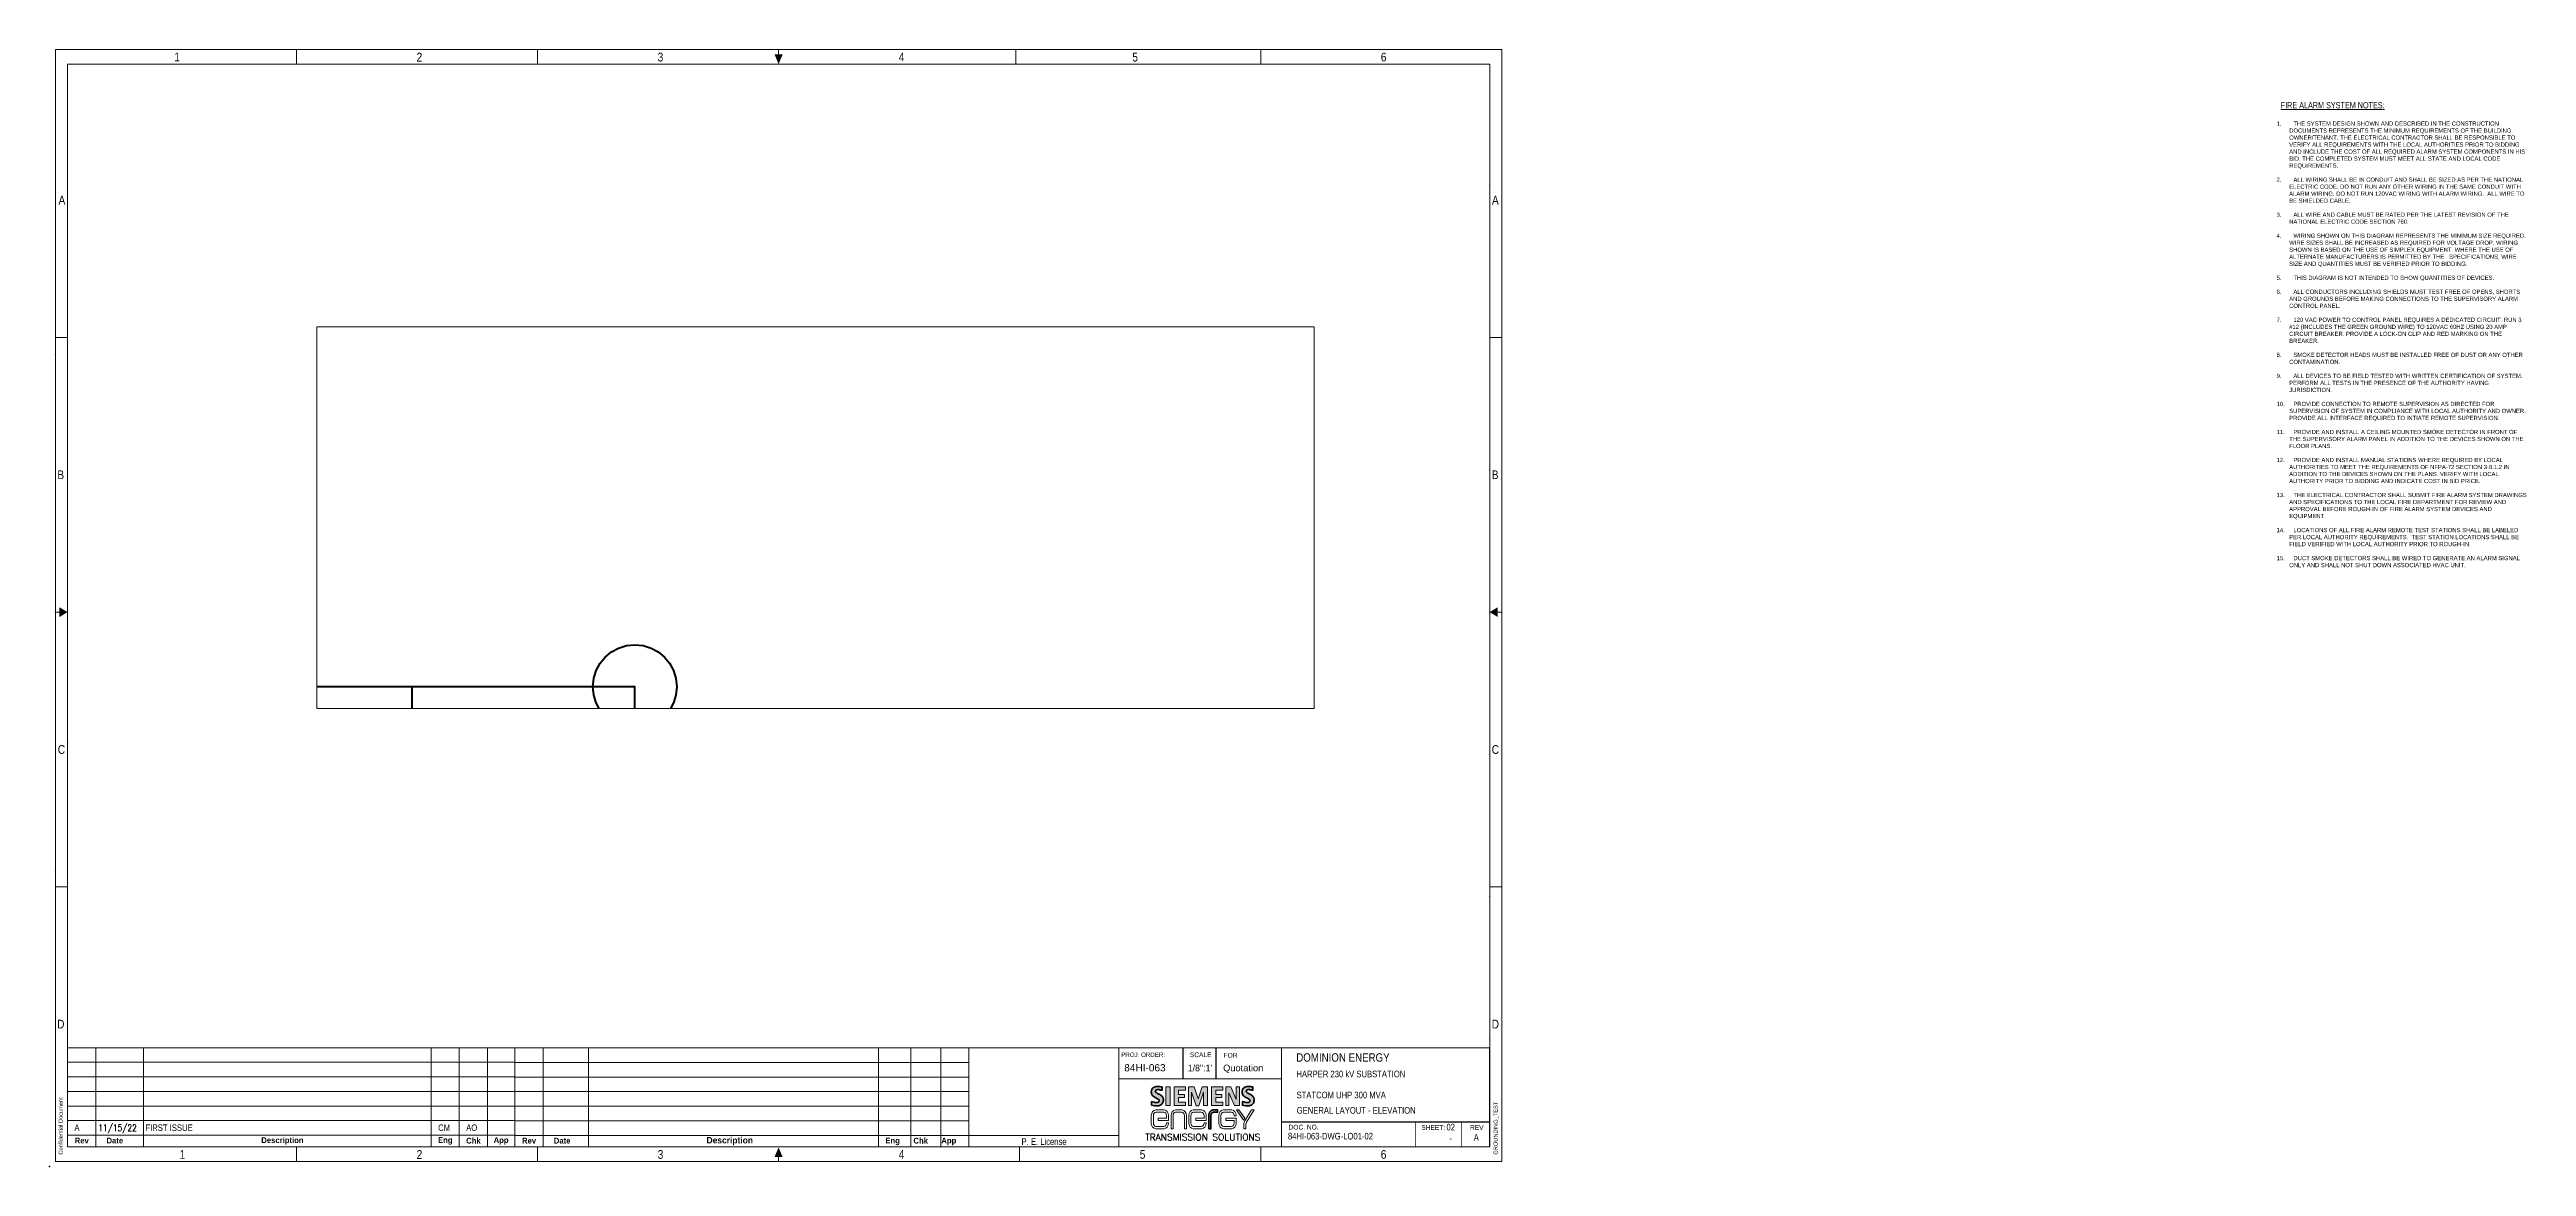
# Paper-space layout 'Layout2' of a CAD drawing. Header units: inches. Extents: x -0.1 to 73.6, y 0.1 to 33.3.
# The model-space entities are those that its viewports show. They can reach past a viewport. Long polylines and large blocks are cut down to what shows.
import ezdxf
from ezdxf.enums import TextEntityAlignment as Align

# ---------------------------------------------------------------- set-up
doc = ezdxf.new("R2010")
doc.units = ezdxf.units.IN
doc.header["$MEASUREMENT"] = 0
doc.linetypes.add('CONTINOUS', pattern=[0])
doc.layers.get('Defpoints').update_dxf_attribs({"color": 6})
doc.layers.add('BORD_TEXT', color=7, linetype='CONTINOUS')
for name, color, linetype, lineweight in [('BORDER', 7, 'Continuous', 20), ('Grounding', 30, 'CONTINOUS', 50), ('TEXT', 7, 'CONTINOUS', 20)]:
    doc.layers.add(name, color=color, linetype=linetype, lineweight=lineweight)
doc.styles.add('Roman S', font='romans.shx')
doc.styles.get("Standard").update_dxf_attribs({"font": 'arial.ttf'})

# ---------------------------------------------------------------- blocks, each defined once
blk = doc.blocks.new('SIEMENS_ENERGY_LOGO')
at = {"true_color": 0x00aaad}
h = blk.add_hatch(color=134, dxfattribs=at)
h.dxf.hatch_style = 1
edge = h.paths.add_edge_path()
edge.add_spline(control_points=[(-84.8, 14.7), (-82.6, 13.8), (-81.2, 13.1), (-80.7, 12.6)], knot_values=[0, 0, 0, 0, 1, 1, 1, 1], degree=3, periodic=0)
edge.add_spline(control_points=[(-80.7, 12.6), (-80.2, 12.1), (-79.9, 11.5), (-79.9, 10.8)], knot_values=[0, 0, 0, 0, 1, 1, 1, 1], degree=3, periodic=0)
edge.add_spline(control_points=[(-79.9, 10.8), (-79.9, 9), (-81.7, 8), (-85.3, 8)], knot_values=[0, 0, 0, 0, 1, 1, 1, 1], degree=3, periodic=0)
edge.add_spline(control_points=[(-85.3, 8), (-87.8, 8), (-90.8, 8.6), (-94.2, 9.6)], knot_values=[0, 0, 0, 0, 1, 1, 1, 1], degree=3, periodic=0)
edge.add_line((-94.2, 9.6), (-94.2, 3.7))
edge.add_spline(control_points=[(-94.2, 3.7), (-90.3, 2.8), (-81.9, 2.5), (-81.1, 3), (-77.7, 3.7), (-75.4, 5), (-73.1, 7.2), (-72, 9.7), (-71.8, 12.8), (-72.1, 14.6), (-73, 16.4), (-74.2, 17.8), (-75.9, 19), (-78.3, 20.4), (-81.9, 22.1), (-83.8, 22.9), (-85.3, 23.7), (-86, 24), (-86.6, 24.5), (-86.8, 25.1), (-87, 25.6), (-86.5, 27.5), (-84.8, 28.3), (-81.6, 28.5), (-79.5, 28.3), (-76.9, 27.8), (-75.1, 27.1), (-74.2, 26.8)], knot_values=[0, 0, 0, 0, 0.329198, 0.658396, 0.987594, 1.316791, 1.645989, 1.975187, 2.304385, 2.633583, 2.962781, 3.291978, 3.621176, 3.950374, 4.279572, 4.60877, 4.937968, 5.267166, 5.596363, 5.925561, 6.254759, 6.583957, 6.913155, 7.242353, 7.57155, 7.900748, 8.229946, 8.229946, 8.229946, 8.229946], degree=3, periodic=0)
edge.add_line((-74.2, 26.8), (-74.2, 32.5))
edge.add_spline(control_points=[(-74.2, 32.5), (-77.9, 33.2), (-80.8, 33.5), (-82.7, 33.5)], knot_values=[0, 0, 0, 0, 1, 1, 1, 1], degree=3, periodic=0)
edge.add_spline(control_points=[(-82.7, 33.5), (-86.3, 33.5), (-89.2, 32.8), (-91.4, 31.2)], knot_values=[0, 0, 0, 0, 1, 1, 1, 1], degree=3, periodic=0)
edge.add_spline(control_points=[(-91.4, 31.2), (-93.6, 29.7), (-94.8, 27.5), (-94.8, 24.5)], knot_values=[0, 0, 0, 0, 1, 1, 1, 1], degree=3, periodic=0)
edge.add_spline(control_points=[(-94.8, 24.5), (-94.8, 22.2), (-94, 20.3), (-92.4, 18.8)], knot_values=[0, 0, 0, 0, 1, 1, 1, 1], degree=3, periodic=0)
edge.add_spline(control_points=[(-92.4, 18.8), (-91.3, 17.7), (-88.7, 16.3), (-84.8, 14.7)], knot_values=[0, 0, 0, 0, 1, 1, 1, 1], degree=3, periodic=0)
h.paths.add_polyline_path([(-67.2, 3.2), (-58.9, 3.2), (-58.9, 33), (-67.2, 33)])
h.paths.add_polyline_path([(-43.2, 27.6), (-29.9, 27.6), (-29.9, 33), (-51.2, 33), (-51.2, 3.2), (-29.6, 3.2), (-29.6, 8.9), (-43.2, 8.9), (-43.2, 16), (-31.6, 16), (-31.6, 20.9), (-43.2, 20.9)])
h.paths.add_polyline_path([(-24.1, 3.2), (-18.3, 3.2), (-18.3, 24.3), (-9.7, 2.9), (-4.5, 2.9), (4.2, 24.3), (4.2, 3.2), (12.1, 3.2), (12.1, 33), (1.8, 33), (-5.9, 14), (-13.3, 33), (-24.1, 33)])
h.paths.add_polyline_path([(19.7, 33), (19.7, 3.2), (41.4, 3.2), (41.4, 8.9), (27.7, 8.9), (27.7, 16), (39.3, 16), (39.3, 20.9), (27.7, 20.9), (27.7, 27.6), (41, 27.6), (41, 33)])
h.paths.add_polyline_path([(46.8, 33), (46.8, 3.2), (52.7, 3.2), (52.7, 23.4), (63.2, 3.2), (72.6, 3.2), (72.6, 33), (66.7, 33), (66.7, 13.1), (56.5, 33)])
edge = h.paths.add_edge_path()
edge.add_spline(control_points=[(86.7, 24), (86.1, 24.4), (85.7, 25), (85.7, 25.7)], knot_values=[5.230109, 5.230109, 5.230109, 5.230109, 6.230109, 6.230109, 6.230109, 6.230109], weights=[1, 1, 1, 1], degree=3, periodic=0)
edge.add_spline(control_points=[(85.7, 25.7), (85.7, 27.5), (87.4, 28.4), (90.7, 28.4)], knot_values=[6.230109, 6.230109, 6.230109, 6.230109, 7.230109, 7.230109, 7.230109, 7.230109], weights=[1, 1, 1, 1], degree=3, periodic=0)
edge.add_spline(control_points=[(90.7, 28.4), (93.1, 28.4), (95.7, 27.9), (98.4, 26.8)], knot_values=[7.230109, 7.230109, 7.230109, 7.230109, 8.230109, 8.230109, 8.230109, 8.230109], weights=[1, 1, 1, 1], degree=3, periodic=0)
edge.add_spline(control_points=[(98.4, 26.8), (98.4, 28.7), (98.4, 30.6), (98.4, 32.5)], knot_values=[8.230109, 8.230109, 8.230109, 8.230109, 9.230109, 9.230109, 9.230109, 9.230109], weights=[1, 1, 1, 1], degree=3, periodic=0)
edge.add_spline(control_points=[(98.4, 32.5), (98.2, 32.5), (97.9, 32.5), (97.7, 32.6)], knot_values=[9.230109, 9.230109, 9.230109, 9.230109, 10.230109, 10.230109, 10.230109, 10.230109], weights=[1, 1, 1, 1], degree=3, periodic=0)
edge.add_spline(control_points=[(97.7, 32.6), (94.5, 33.2), (91.9, 33.5), (89.9, 33.5)], knot_values=[10.230109, 10.230109, 10.230109, 10.230109, 11.230109, 11.230109, 11.230109, 11.230109], weights=[1, 1, 1, 1], degree=3, periodic=0)
edge.add_spline(control_points=[(89.9, 33.5), (86.3, 33.5), (83.5, 32.8), (81.2, 31.2)], knot_values=[11.230109, 11.230109, 11.230109, 11.230109, 12.230109, 12.230109, 12.230109, 12.230109], weights=[1, 1, 1, 1], degree=3, periodic=0)
edge.add_spline(control_points=[(81.2, 31.2), (79, 29.7), (77.9, 27.5), (77.9, 24.5)], knot_values=[12.230109, 12.230109, 12.230109, 12.230109, 13.230109, 13.230109, 13.230109, 13.230109], weights=[1, 1, 1, 1], degree=3, periodic=0)
edge.add_spline(control_points=[(77.9, 24.5), (77.9, 22.2), (78.6, 20.3), (80.2, 18.8)], knot_values=[13.230109, 13.230109, 13.230109, 13.230109, 14.230109, 14.230109, 14.230109, 14.230109], weights=[1, 1, 1, 1], degree=3, periodic=0)
edge.add_spline(control_points=[(80.2, 18.8), (81.4, 17.7), (83.9, 16.3), (87.8, 14.7)], knot_values=[14.230109, 14.230109, 14.230109, 14.230109, 15.230109, 15.230109, 15.230109, 15.230109], weights=[1, 1, 1, 1], degree=3, periodic=0)
edge.add_spline(control_points=[(87.8, 14.7), (90, 13.8), (91.4, 13.1), (91.9, 12.6)], knot_values=[15.230109, 15.230109, 15.230109, 15.230109, 16.230109, 16.230109, 16.230109, 16.230109], weights=[1, 1, 1, 1], degree=3, periodic=0)
edge.add_spline(control_points=[(91.9, 12.6), (92.4, 12.1), (92.7, 11.5), (92.7, 10.8)], knot_values=[16.230109, 16.230109, 16.230109, 16.230109, 17.230109, 17.230109, 17.230109, 17.230109], weights=[1, 1, 1, 1], degree=3, periodic=0)
edge.add_spline(control_points=[(92.7, 10.8), (92.7, 9), (90.9, 8), (87.4, 8)], knot_values=[17.230109, 17.230109, 17.230109, 17.230109, 18.230109, 18.230109, 18.230109, 18.230109], weights=[1, 1, 1, 1], degree=3, periodic=0)
edge.add_spline(control_points=[(87.4, 8), (84.8, 8), (81.8, 8.6), (78.5, 9.6)], knot_values=[18.230109, 18.230109, 18.230109, 18.230109, 19.230109, 19.230109, 19.230109, 19.230109], weights=[1, 1, 1, 1], degree=3, periodic=0)
edge.add_line((78.5, 9.6), (78.5, 3.7))
edge.add_spline(control_points=[(78.5, 3.7), (82.3, 2.8), (90.6, 2.5), (91.5, 2.9), (94.8, 3.7), (97.1, 4.9), (99.4, 7), (100.5, 9.3), (100.9, 12.5), (100.6, 14.3), (99.9, 16.1), (99.1, 17.1), (98.6, 17.6)], knot_values=[0, 0, 0, 0, 0.323011, 0.646022, 0.969033, 1.292043, 1.615054, 1.938065, 2.261076, 2.584087, 2.907098, 3.230109, 3.230109, 3.230109, 3.230109], weights=[1, 1, 1, 1, 1, 1, 1, 1, 1, 1, 1, 1, 1], degree=3, periodic=0)
edge.add_spline(control_points=[(98.6, 17.6), (97.4, 18.8), (95, 20.2), (91.4, 21.8)], knot_values=[3.230109, 3.230109, 3.230109, 3.230109, 4.230109, 4.230109, 4.230109, 4.230109], weights=[1, 1, 1, 1], degree=3, periodic=0)
edge.add_spline(control_points=[(91.4, 21.8), (88.8, 22.9), (87.3, 23.7), (86.7, 24)], knot_values=[4.230109, 4.230109, 4.230109, 4.230109, 5.230109, 5.230109, 5.230109, 5.230109], weights=[1, 1, 1, 1], degree=3, periodic=0)
at = {"true_color": 0x293189}
h = blk.add_hatch(color=177, dxfattribs=at)
h.dxf.hatch_style = 1
h.paths.add_polyline_path([(-65.9, -12.3), (-65.9, -16.4), (-81.7, -16.4), (-81.7, -20.3), (-62.1, -20.3), (-62.1, -12.3, 0.400065), (-70.5, -3.5, 0.013239), (-78.4, -3.2, 0.01356), (-86.4, -3.5, 0.39642), (-94.8, -12.4), (-94.8, -24.4, 0.394052), (-86.5, -33.3, 0.013784), (-78.4, -33.5, 0.013711), (-70.4, -33.3, 0.396053), (-62.1, -24.4), (-62.1, -23.7), (-65.9, -23.7), (-65.9, -24.4, -0.405896), (-70.8, -29.4, -0.000083), (-78.4, -29.7, -0.000105), (-86.2, -29.4, -0.396538), (-90.9, -24.4), (-90.9, -12.3, -0.399076), (-86.2, -7.3, -0.014845), (-78.4, -7, -0.014846), (-70.7, -7.3, -0.39643)])
h.paths.add_polyline_path([(-42.7, -3.2, 0.022047), (-49.1, -3.5, 0.38771), (-57.2, -12.3), (-57.2, -33.2), (-53.3, -33.2), (-53.3, -12.4, -0.396775), (-48.6, -7.3), (-42.7, -7), (-36.8, -7.3, -0.393291), (-32, -12.3), (-32, -33.2), (-28.2, -33.2), (-28.2, -12.3, 0.386407), (-36.2, -3.5, 0.022138)])
h.paths.add_polyline_path([(-7.1, -7, -0.014846), (0.7, -7.3, -0.39643), (5.5, -12.3), (5.5, -16.4), (-10.3, -16.4), (-10.3, -20.3), (9.3, -20.3), (9.3, -12.3, 0.400065), (0.8, -3.5, 0.013239), (-7.1, -3.2, 0.01356), (-15.1, -3.5, 0.39642), (-23.4, -12.4), (-23.4, -24.4, 0.394052), (-15.1, -33.3, 0.013784), (-7.1, -33.5, 0.013711), (1, -33.3, 0.396053), (9.3, -24.4), (9.3, -23.7), (5.5, -23.7), (5.5, -24.4, -0.405896), (0.6, -29.4, -0.000083), (-7.1, -29.7, -0.000105), (-14.8, -29.4, -0.396538), (-19.6, -24.4), (-19.6, -12.3, -0.399076), (-14.8, -7.3, -0.014845)])
edge = h.paths.add_edge_path()
edge.add_spline(control_points=[(31.1, -3.5), (28.4, -3.5), (25.8, -3.5), (23.2, -3.5)], knot_values=[0, 0, 0, 0, 0.000434, 0.000434, 0.000434, 0.000434], weights=[1, 1, 1, 1], degree=3, periodic=0)
edge.add_spline(control_points=[(23.2, -3.5), (19, -3.5), (14.6, -7.1), (14.6, -12.3)], knot_values=[1.000434, 1.000434, 1.000434, 1.000434, 2.000434, 2.000434, 2.000434, 2.000434], weights=[1, 1, 1, 1], degree=3, periodic=0)
edge.add_spline(control_points=[(14.6, -12.3), (14.6, -19.3), (14.6, -26.2), (14.6, -33.2)], knot_values=[2.000434, 2.000434, 2.000434, 2.000434, 3.000434, 3.000434, 3.000434, 3.000434], weights=[1, 1, 1, 1], degree=3, periodic=0)
edge.add_spline(control_points=[(14.6, -33.2), (15.9, -33.2), (17.2, -33.2), (18.5, -33.2)], knot_values=[3.000434, 3.000434, 3.000434, 3.000434, 4.000434, 4.000434, 4.000434, 4.000434], weights=[1, 1, 1, 1], degree=3, periodic=0)
edge.add_spline(control_points=[(18.5, -33.2), (18.5, -26.2), (18.5, -19.3), (18.5, -12.3)], knot_values=[4.000434, 4.000434, 4.000434, 4.000434, 5.000434, 5.000434, 5.000434, 5.000434], weights=[1, 1, 1, 1], degree=3, periodic=0)
edge.add_spline(control_points=[(18.5, -12.3), (18.5, -9.6), (20.6, -7.3), (23.3, -7.3)], knot_values=[5.000434, 5.000434, 5.000434, 5.000434, 6.000434, 6.000434, 6.000434, 6.000434], weights=[1, 1, 1, 1], degree=3, periodic=0)
edge.add_spline(control_points=[(23.3, -7.3), (25.9, -7.3), (28.5, -7.3), (31.1, -7.3)], knot_values=[6.000434, 6.000434, 6.000434, 6.000434, 7.000434, 7.000434, 7.000434, 7.000434], weights=[1, 1, 1, 1], degree=3, periodic=0)
edge.add_spline(control_points=[(31.1, -7.3), (31.1, -6), (31.1, -4.8), (31.1, -3.5)], knot_values=[7.000434, 7.000434, 7.000434, 7.000434, 8.000434, 8.000434, 8.000434, 8.000434], weights=[1, 1, 1, 1], degree=3, periodic=0)
h.paths.add_polyline_path([(42.1, -3.5, 0.395952), (33.8, -12.4), (33.8, -24.4, 0.394611), (42.1, -33.3, 0.013488), (50.1, -33.5, 0.013484), (58.1, -33.3, 0.396588), (66.4, -24.4), (66.4, -16.4), (46.9, -16.4), (46.9, -20.3), (62.6, -20.3), (62.6, -24.4, -0.399158), (57.9, -29.4), (50.1, -29.7), (42.4, -29.4, -0.396459), (37.6, -24.4), (37.6, -12.3, -0.399118), (42.4, -7.3), (50.1, -7), (57.9, -7.3, -0.396402), (62.6, -12.3), (62.6, -13), (66.4, -13), (66.4, -12.3, 0.394246), (58.1, -3.5, 0.013634), (50.1, -3.2, 0.013786)])
h.paths.add_polyline_path([(71.9, -3.5), (66.9, -3.5), (80.5, -19.7), (82.8, -16.6)])
h.paths.add_polyline_path([(100.8, -3.5), (96, -3.5), (83, -20.7, 0.162801), (81.3, -26), (81.3, -33.2), (85.1, -33.2), (85.1, -26, -0.162632), (86.1, -23)])
at = {"color": 177, "true_color": 0x293189}
for p, q in [((-36.3, -3.5), (-36.3, -3.5)), ((-32, -12.3), (-32, -12.3)), ((-28.2, -12.3), (-28.2, -12.3)), ((14.6, -12.3), (14.6, -12.3)), ((23.2, -3.5), (23.2, -3.5)), ((23.3, -7.3), (23.3, -7.3)), ((57.9, -7.3), (57.9, -7.3)), ((57.9, -29.4), (57.9, -29.4)), ((62.6, -12.3), (62.6, -12.3)), ((71.9, -3.5), (71.9, -3.5)), ((83, -20.7), (83, -20.7))]:
    blk.add_line(p, q, dxfattribs=at)
at = {"color": 134, "true_color": 0x00aaad}
for points in [[(-67.2, 3.2), (-58.9, 3.2), (-58.9, 33), (-67.2, 33), (-67.2, 3.2)], [(-43.2, 16), (-31.6, 16), (-31.6, 20.9), (-43.2, 20.9), (-43.2, 27.6), (-29.9, 27.6), (-29.9, 33), (-51.2, 33), (-51.2, 3.2), (-29.6, 3.2), (-29.6, 8.9), (-43.2, 8.9), (-43.2, 16)], [(-5.9, 14), (-13.3, 33), (-24.1, 33), (-24.1, 3.2), (-18.3, 3.2), (-18.3, 24.3), (-9.7, 2.9), (-4.5, 2.9), (4.2, 24.3), (4.2, 3.2), (12.1, 3.2), (12.1, 33), (1.8, 33), (-5.9, 14)], [(27.7, 16), (39.3, 16), (39.3, 20.9), (27.7, 20.9), (27.7, 27.6), (41, 27.6), (41, 33), (19.7, 33), (19.7, 3.2), (41.4, 3.2), (41.4, 8.9), (27.7, 8.9), (27.7, 16)], [(66.7, 13.1), (56.5, 33), (46.8, 33), (46.8, 3.2), (52.7, 3.2), (52.7, 23.4), (63.2, 3.2), (72.6, 3.2), (72.6, 33), (66.7, 33), (66.7, 13.1)]]:
    blk.add_lwpolyline(points, dxfattribs=at)
at = {"color": 177, "true_color": 0x293189}
for points in [[(-81.7, -16.4), (-81.7, -20.3), (-62.1, -20.3), (-62.1, -12.3, 0.400065), (-70.5, -3.5, 0.013239), (-78.4, -3.2, 0.013369), (-86.3, -3.5, 0.398116), (-94.8, -12.3), (-94.8, -24.4, 0.398238), (-86.3, -33.3, 0.013563), (-78.4, -33.5, 0.013497), (-70.5, -33.3, 0.398209), (-62.1, -24.4), (-62.1, -23.7), (-65.9, -23.7), (-65.9, -24.4, -0.39643), (-70.7, -29.4, -0.000085), (-78.4, -29.7, -0.000105), (-86.2, -29.4, -0.396538), (-90.9, -24.4), (-90.9, -12.3, -0.396458), (-86.2, -7.3, -0.014845), (-78.4, -7, -0.014846), (-70.7, -7.3, -0.39643), (-65.9, -12.3), (-65.9, -16.4)], [(-53.3, -33.2), (-57.2, -33.2), (-57.2, -12.3, -0.388278), (-49.1, -3.5, -0.021868), (-42.7, -3.2, -0.021855), (-36.3, -3.5, -0.38911), (-28.2, -12.3), (-28.2, -33.2), (-32, -33.2), (-32, -12.3, 0.393291), (-36.8, -7.3), (-42.7, -7), (-48.6, -7.3, 0.393317), (-53.3, -12.3)], [(-10.3, -16.4), (-10.3, -20.3), (9.3, -20.3), (9.3, -12.3, 0.400065), (0.8, -3.5, 0.013239), (-7.1, -3.2, 0.013369), (-15, -3.5, 0.398116), (-23.4, -12.3), (-23.4, -24.4, 0.398238), (-15, -33.3, 0.013563), (-7.1, -33.5, 0.013497), (0.8, -33.3, 0.398209), (9.3, -24.4), (9.3, -23.7), (5.5, -23.7), (5.5, -24.4, -0.39643), (0.7, -29.4, -0.000085), (-7.1, -29.7, -0.000105), (-14.8, -29.4, -0.396538), (-19.6, -24.4), (-19.6, -12.3, -0.396458), (-14.8, -7.3, -0.014845), (-7.1, -7, -0.014846), (0.7, -7.3, -0.39643), (5.5, -12.3), (5.5, -16.4)]]:
    blk.add_lwpolyline(points, format="xyb", close=True, dxfattribs=at)
for points in [[(33.8, -12.3, -0.398223), (42.2, -3.5, -0.013567), (50.1, -3.2, -0.013429), (58, -3.5, -0.398163), (66.4, -12.3), (66.4, -13), (62.6, -13), (62.6, -12.3, 0.396402), (57.9, -7.3), (50.1, -7), (42.4, -7.3, 0.396482), (37.6, -12.3), (37.6, -24.4, 0.396459), (42.4, -29.4), (50.1, -29.7), (57.9, -29.4, 0.396459), (62.6, -24.4), (62.6, -20.3), (46.9, -20.3), (46.9, -16.4), (66.4, -16.4), (66.4, -24.4, -0.398086), (58, -33.3, -0.013303), (50.1, -33.5, -0.013306), (42.2, -33.3, -0.398132), (33.8, -24.4), (33.8, -12.3)], [(86.1, -23, 0.163758), (85.1, -26), (85.1, -33.2), (81.3, -33.2), (81.3, -26, -0.163702), (83, -20.7), (96, -3.5), (100.8, -3.5), (86.1, -23, 0.163758)]]:
    blk.add_lwpolyline(points, format="xyb", dxfattribs=at)
blk.add_lwpolyline([(82.8, -16.6), (71.9, -3.5), (66.9, -3.5), (80.5, -19.7)], close=True, dxfattribs=at)
at = {"color": 134, "lineweight": 35, "true_color": 0x00aaad}
for points in [[(-74.2, 26.8), (-74.2, 28.7), (-74.2, 30.6), (-74.2, 32.5), (-77.9, 33.2), (-80.8, 33.5), (-82.7, 33.5), (-86.3, 33.5), (-89.2, 32.8), (-91.4, 31.2), (-93.6, 29.7), (-94.8, 27.5), (-94.8, 24.5), (-94.8, 22.2), (-94, 20.3), (-92.4, 18.8), (-91.3, 17.7), (-88.7, 16.3), (-84.8, 14.7), (-82.6, 13.8), (-81.2, 13.1), (-80.7, 12.6), (-80.2, 12.1), (-79.9, 11.5), (-79.9, 10.8), (-79.9, 9), (-81.7, 8), (-85.3, 8), (-87.8, 8), (-90.8, 8.6), (-94.2, 9.6), (-94.2, 7.6), (-94.2, 5.7), (-94.2, 3.7), (-90.3, 2.8), (-81.9, 2.5), (-81.1, 3), (-77.7, 3.7), (-75.4, 5), (-73.1, 7.2), (-72, 9.7), (-71.8, 12.8), (-72.1, 14.6), (-73, 16.4), (-74.2, 17.8), (-75.9, 19), (-78.3, 20.4), (-81.9, 22.1), (-83.8, 22.9), (-85.3, 23.7), (-86, 24), (-86.6, 24.5), (-86.8, 25.1), (-87, 25.6), (-86.5, 27.5), (-84.8, 28.3), (-81.6, 28.5), (-79.5, 28.3), (-76.9, 27.8), (-75.1, 27.1), (-74.2, 26.8)], [(98.4, 26.8), (98.4, 28.7), (98.4, 30.6), (98.4, 32.5), (94.7, 33.2), (91.9, 33.5), (89.9, 33.5), (86.3, 33.5), (83.5, 32.8), (81.2, 31.2), (79, 29.7), (77.9, 27.5), (77.9, 24.5), (77.9, 22.2), (78.6, 20.3), (80.2, 18.8), (81.4, 17.7), (83.9, 16.3), (87.8, 14.7), (90, 13.8), (91.4, 13.1), (91.9, 12.6), (92.4, 12.1), (92.7, 11.5), (92.7, 10.8), (92.7, 9), (90.9, 8), (87.4, 8), (84.8, 8), (81.8, 8.6), (78.5, 9.6), (78.5, 7.6), (78.5, 5.7), (78.5, 3.7), (82.4, 2.8), (90.7, 2.5), (91.6, 3), (95, 3.7), (97.3, 5), (99.5, 7.2), (100.6, 9.7), (100.8, 12.8), (100.5, 14.6), (99.7, 16.4), (98.4, 17.8), (96.8, 19), (94.3, 20.4), (90.7, 22.1), (88.9, 22.9), (87.3, 23.7), (86.6, 24), (86.1, 24.5), (85.8, 25.1), (85.6, 25.6), (86.2, 27.5), (87.8, 28.3), (91, 28.5), (93.2, 28.3), (95.7, 27.8), (97.5, 27.1), (98.4, 26.8)]]:
    blk.add_open_spline(points, degree=3, knots=[0, 0, 0, 0, 1, 1, 1, 2, 2, 2, 3, 3, 3, 4, 4, 4, 5, 5, 5, 6, 6, 6, 7, 7, 7, 8, 8, 8, 9, 9, 9, 10, 10, 10, 11, 11, 11, 11.329198, 11.658396, 11.987594, 12.316791, 12.645989, 12.975187, 13.304385, 13.633583, 13.962781, 14.291978, 14.621176, 14.950374, 15.279572, 15.60877, 15.937968, 16.267166, 16.596363, 16.925561, 17.254759, 17.583957, 17.913155, 18.242353, 18.57155, 18.900748, 19.229946, 19.229946, 19.229946, 19.229946], dxfattribs=at)
at = {"color": 177, "lineweight": 35, "true_color": 0x293189}
blk.add_rational_spline([(23.2, -3.5), (25.8, -3.5), (28.4, -3.5), (31.1, -3.5), (28.4, -3.5), (25.8, -3.5), (23.2, -3.5), (19, -3.5), (14.6, -7.1), (14.6, -12.3), (14.6, -19.3), (14.6, -26.2), (14.6, -33.2), (15.9, -33.2), (17.2, -33.2), (18.5, -33.2), (18.5, -26.2), (18.5, -19.3), (18.5, -12.3), (18.5, -9.6), (20.6, -7.3), (23.3, -7.3), (25.9, -7.3), (28.5, -7.3), (31.1, -7.3), (31.1, -6), (31.1, -4.8), (31.1, -3.5)], [1, 0.999999984287, 0.999999984287, 1, 1, 1, 1, 1, 1, 1, 1, 1, 1, 1, 1, 1, 1, 1, 1, 1, 1, 1, 1, 1, 1, 1, 1, 1], degree=3, knots=[0, 0, 0, 0, 0.000434, 0.000434, 0.000434, 1.000434, 1.000434, 1.000434, 2.000434, 2.000434, 2.000434, 3.000434, 3.000434, 3.000434, 4.000434, 4.000434, 4.000434, 5.000434, 5.000434, 5.000434, 6.000434, 6.000434, 6.000434, 7.000434, 7.000434, 7.000434, 8.000434, 8.000434, 8.000434, 8.000434], dxfattribs=at)
blk = doc.blocks.new('ARCH D')
at = {"layer": 'BORDER'}
for p, q in [((0, 20.976), (0, 0)), ((0, 20.976), (33, 20.976)), ((0.275, 20.701), (0.275, 0.275)), ((0.275, 20.701), (32.725, 20.701)), ((5.5, 20.705), (5.5, 20.976)), ((11, 20.705), (11, 20.976)), ((16.5, 20.884), (16.5, 20.976)), ((21.91, 20.705), (21.91, 20.976)), ((27.5, 20.705), (27.5, 20.976)), ((32.725, 0.275), (32.725, 20.701)), ((33, 0), (33, 20.976)), ((0.275, 15.544), (0, 15.544)), ((32.725, 15.544), (33, 15.544)), ((0, 10.363), (0.092, 10.363)), ((32.908, 10.363), (33, 10.363)), ((0.272, 5.181), (0, 5.181)), ((32.725, 5.181), (33, 5.181)), ((24.262, 2.142), (24.262, 2.15)), ((20.705, 1.867), (20.838, 1.867)), ((20.705, 1.592), (20.838, 1.592)), ((20.705, 1.317), (20.838, 1.317)), ((20.705, 1.042), (20.838, 1.042)), ((20.705, 0.767), (20.838, 0.767)), ((0, 0), (33, 0)), ((0.275, 0.279), (10.481, 0.277)), ((0.275, 0.275), (32.725, 0.275)), ((5.5, 0), (5.5, 0.271)), ((11, 0), (11, 0.271)), ((16.5, 0.084), (16.5, 0)), ((22, 0), (22, 0.271)), ((27.405, 0.275), (32.725, 0.275)), ((27.5, 0), (27.5, 0.271))]:
    blk.add_line(p, q, dxfattribs=at)
at = {"layer": 'BORDER', "ltscale": 0.1}
for p, q in [((0, 20.976), (33, 20.976)), ((0, 0), (0, 20.976)), ((33, 20.976), (33, 0)), ((33, 0), (0, 0))]:
    blk.add_line(p, q, dxfattribs=at)
at = {"layer": 'BORDER', "linetype": 'CONTINOUS'}
for p, q in [((10.481, 2.146), (0.275, 2.146)), ((0.275, 0.496), (0.275, 2.146)), ((10.481, 1.871), (0.275, 1.871)), ((0.925, 2.146), (0.925, 0.279)), ((2.008, 2.146), (2.008, 0.279)), ((8.573, 0.278), (8.573, 2.146)), ((9.215, 0.277), (9.215, 2.146)), ((9.857, 0.277), (9.857, 2.146)), ((10.481, 0.275), (10.481, 2.146)), ((20.705, 2.142), (10.481, 2.142)), ((11.131, 2.142), (11.131, 0.275)), ((12.162, 2.142), (12.162, 0.275)), ((18.78, 0.273), (18.78, 2.142)), ((19.514, 0.273), (19.514, 2.142)), ((20.199, 0.273), (20.199, 2.142)), ((20.705, 2.142), (24.262, 2.142)), ((20.838, 0.273), (20.838, 2.142)), ((24.262, 2.142), (24.262, 0.275)), ((10.481, 1.596), (0.275, 1.596)), ((20.705, 1.867), (10.481, 1.867)), ((20.705, 1.592), (10.481, 1.592)), ((10.481, 1.321), (0.275, 1.321)), ((10.481, 1.046), (0.275, 1.046)), ((20.705, 1.317), (10.481, 1.317)), ((20.705, 1.042), (10.481, 1.042)), ((10.481, 0.771), (0.275, 0.771)), ((10.481, 0.496), (0.275, 0.496)), ((0.275, 0.496), (0.275, 0.275)), ((20.705, 0.767), (10.481, 0.767)), ((20.705, 0.492), (10.481, 0.492)), ((20.705, 0.492), (24.262, 0.492)), ((11.992, 0.275), (18.78, 0.275))]:
    blk.add_line(p, q, dxfattribs=at)
at = {"layer": 'BORDER', "ltscale": 0.1}
blk.add_lwpolyline([(0.275, 20.701), (32.725, 20.701), (32.725, 2.142), (0.275, 2.142)], close=True, dxfattribs=at)
at = {"layer": 'BORDER'}
for points, const_width in [([(0.275, 2.146), (0.275, 0.279)], 0.0216), ([(10.481, 2.142), (10.481, 0.275)], 0.0216), ([(24.262, 2.142), (32.725, 2.142)], 0.0216), ([(24.262, 2.142), (24.262, 0.275), (32.725, 0.275), (32.725, 2.142)], 0.0216), ([(25.728, 2.142), (25.728, 1.56)], 0.0216), ([(26.481, 2.142), (26.481, 1.56)], 0.0216), ([(27.975, 2.142), (27.975, 0.744)], 0.0216), ([(24.262, 1.56), (27.975, 1.56)], 0.0216), ([(27.975, 1.56), (27.975, 0.275)], 0.0216), ([(27.975, 0.744), (32.725, 0.744)], 0.0216), ([(31.027, 0.269), (31.027, 0.752)], 0.0144), ([(32.087, 0.269), (32.087, 0.752)], 0.0144)]:
    blk.add_lwpolyline(points, dxfattribs=dict(at, const_width=const_width))
at = {"layer": 'BORDER', "color": 1, "const_width": 0.0216}
blk.add_lwpolyline([(27.975, 1.559), (27.975, 1.559)], dxfattribs=at)
at = {"layer": 'BORDER', "linetype": 'CONTINOUS'}
for p in [(32.725, 18.407), (32.725, 15.725), (32.725, 13.044), (32.725, 10.363), (32.725, 7.682), (32.725, 5), (32.725, 2.319)]:
    blk.add_point(p, dxfattribs=at)
at = {"layer": 'BORDER'}
for p in [(33, 15.544), (0, 15.226), (0, 10.363), (33, 10.363), (0.275, 7.91), (0, 5.5), (33, 5.181)]:
    blk.add_point(p, dxfattribs=at)
for points in [[(16.5, 20.701), (16.408, 20.884), (16.592, 20.884)], [(0.275, 10.363), (0.092, 10.454), (0.092, 10.271)], [(32.725, 10.363), (32.908, 10.454), (32.908, 10.271)], [(16.5, 0.267), (16.408, 0.084), (16.592, 0.084)]]:
    blk.add_solid(points, dxfattribs=at)
at = {"xscale": 0.012, "yscale": 0.012, "zscale": 0.012}
blk.add_blockref('SIEMENS_ENERGY_LOGO', (26.142, 1.015), dxfattribs=at)
at = {"layer": 'BORD_TEXT'}
for s, p in [('1', (2.777, 20.834)), ('2', (8.305, 20.834)), ('3', (13.805, 20.834)), ('4', (19.305, 20.834)), ('5', (24.635, 20.831)), ('6', (30.306, 20.834)), ('A', (0.147, 18.135)), ('A', (32.855, 18.135)), ('B', (0.121, 12.954)), ('B', (32.849, 12.954)), ('C', (0.137, 7.772)), ('C', (32.855, 7.772)), ('D', (32.855, 2.591)), ('1', (2.899, 0.133)), ('2', (8.305, 0.133)), ('3', (13.805, 0.133)), ('4', (19.305, 0.133)), ('5', (24.805, 0.133)), ('6', (30.305, 0.133))]:
    blk.add_text(s, height=0.165, dxfattribs=at).set_placement(p, align=Align.MIDDLE)
at = {"layer": 'BORD_TEXT', "color": 7}
blk.add_text('D', height=0.165, dxfattribs=at).set_placement((0.121, 2.591), align=Align.MIDDLE)
at = {"layer": 'BORD_TEXT'}
for s, height, p in [('PROJ. ORDER:', 0.08421, (24.317, 1.971)), ('SCALE', 0.0902, (25.884, 1.968)), ('FOR', 0.0902, (26.654, 1.958)), ('DOC. NO.', 0.0902, (28.136, 0.603)), ('SHEET:', 0.0902, (31.166, 0.596)), ('REV', 0.0902, (32.276, 0.596))]:
    blk.add_text(s, height=height, dxfattribs=at).set_placement(p)
at = {"layer": 'BORD_TEXT', "linetype": 'CONTINOUS'}
blk.add_text('P. E. License', height=0.125, dxfattribs=at).set_placement((22.043, 0.313))
at = {"layer": 'BORD_TEXT', "char_height": 0.09271, "attachment_point": 1, "rotation": 90}
for s, insert in [('Confidential Document', (0.072, 0.129)), ('GROUNDING_TEST', (32.813, 0.129))]:
    blk.add_mtext(s, dxfattribs=dict(at, insert=insert))
at = {"layer": 'BORD_TEXT', "linetype": 'CONTINOUS', "insert": (26.179, 0.521), "char_height": 0.125, "width": 3.35015, "attachment_point": 2, "style": 'Roman S'}
blk.add_mtext('TRANSMISSION SOLUTIONS', dxfattribs=at)
at = {"layer": 'BORD_TEXT'}
for s, insert, char_height, width, attachment_point in [('{\\fSiemens Sans|b1|i0|c0|p2;\\H0.8667x;Rev}', (0.6, 0.394), 0.125, 0.6246, 5), ('{\\fSiemens Sans|b1|i0|c0|p2;\\H0.8667x;Date}', (1.355, 0.394), 0.125, 0.6246, 5), ('{\\fSiemens Sans|b1|i0|c0|p2;\\H0.8667x;Description}', (5.179, 0.386), 0.125, 0.6246, 5), ('{\\fSiemens Sans|b1|i0|c0|p2;\\H0.8667x;Eng}', (8.894, 0.388), 0.125, 0.64167, 5), ('{\\fSiemens Sans|b1|i0|c0|p2;\\H0.8667x;Chk}', (9.536, 0.337), 0.125, 0.64167, 8), ('{\\fSiemens Sans|b1|i0|c0|p2;\\H0.8667x;App}', (10.169, 0.388), 0.125, 0.6246, 5), ('{\\fSiemens Sans|b1|i0|c0|p2;\\H0.8667x;Rev}', (10.806, 0.337), 0.125, 0.64975, 8), ('{\\fSiemens Sans|b1|i0|c0|p2;\\H0.8667x;Date}', (11.561, 0.337), 0.125, 0.86076, 8), ('{\\fSiemens Sans|b1|i0|c0|p2;\\H0.8667x;Description}', (15.386, 0.383), 0.1375, 6.78787, 5), ('{\\fSiemens Sans|b1|i0|c0|p2;\\H0.8667x;Eng}', (19.101, 0.378), 0.125, 0.64167, 5), ('{\\fSiemens Sans|b1|i0|c0|p2;\\H0.8667x;Chk}', (19.742, 0.337), 0.125, 0.64167, 8), ('{\\fSiemens Sans|b1|i0|c0|p2;\\H0.8667x;App}', (20.384, 0.378), 0.125, 0.64167, 5)]:
    blk.add_mtext(s, dxfattribs=dict(at, insert=insert, char_height=char_height, width=width, attachment_point=attachment_point))
at = {"layer": 'BORD_TEXT', "linetype": 'CONTINOUS'}
for tag, p in [('REV5', (0.383, 1.948)), ('DESC5', (2.053, 1.948)), ('ENG5', (8.733, 1.948)), ('CHK5', (9.372, 1.948)), ('APP5', (10.011, 1.948)), ('REV11', (10.59, 1.944)), ('DATE11', (11.189, 1.944)), ('DESC11', (12.24, 1.944)), ('ENG11', (18.939, 1.944)), ('CHK11', (19.578, 1.944)), ('APP11', (20.218, 1.944)), ('REV4', (0.383, 1.673)), ('REV3', (0.383, 1.398)), ('DESC4', (2.053, 1.673)), ('DESC3', (2.053, 1.398)), ('ENG4', (8.733, 1.673)), ('ENG3', (8.733, 1.398)), ('CHK4', (9.372, 1.673)), ('CHK3', (9.372, 1.398)), ('APP4', (10.011, 1.673)), ('APP3', (10.011, 1.398)), ('REV10', (10.59, 1.669)), ('REV9', (10.59, 1.394)), ('DATE10', (11.189, 1.669)), ('DATE9', (11.189, 1.394)), ('DESC10', (12.24, 1.669)), ('DESC9', (12.24, 1.394)), ('ENG10', (18.939, 1.669)), ('ENG9', (18.939, 1.394)), ('CHK10', (19.578, 1.669)), ('CHK9', (19.578, 1.394)), ('APP10', (20.218, 1.669)), ('APP9', (20.218, 1.394)), ('REV2', (0.383, 1.123)), ('REV1', (0.383, 0.848)), ('DESC2', (2.053, 1.123)), ('DESC1', (2.053, 0.848)), ('ENG2', (8.733, 1.123)), ('ENG1', (8.733, 0.848)), ('CHK2', (9.372, 1.123)), ('CHK1', (9.372, 0.848)), ('APP2', (10.011, 1.123)), ('APP1', (10.011, 0.848)), ('REV8', (10.59, 1.119)), ('REV7', (10.59, 0.844)), ('DATE8', (11.189, 1.119)), ('DATE7', (11.189, 0.844)), ('DESC8', (12.24, 1.119)), ('DESC7', (12.24, 0.844)), ('ENG8', (18.939, 1.119)), ('ENG7', (18.939, 0.844)), ('CHK8', (19.578, 1.119)), ('CHK7', (19.578, 0.844)), ('APP8', (20.218, 1.119)), ('APP7', (20.218, 0.844)), ('REV', (0.383, 0.573)), ('DESC', (2.053, 0.573)), ('ENG', (8.733, 0.573)), ('CHK', (9.372, 0.573)), ('APP', (10.011, 0.573)), ('REV6', (10.59, 0.569)), ('DATE6', (11.189, 0.569)), ('DESC6', (12.24, 0.569)), ('ENG6', (18.939, 0.569)), ('CHK6', (19.578, 0.569)), ('APP6', (20.218, 0.569))]:
    blk.add_attdef(tag, p, '', height=0.125, dxfattribs=at)
at = {"layer": 'BORD_TEXT', "linetype": 'CONTINOUS', "style": 'Roman S'}
for tag, p in [('DATE5', (0.978, 1.948)), ('DATE4', (0.978, 1.673)), ('DATE3', (0.978, 1.398)), ('DATE2', (0.978, 1.123)), ('DATE1', (0.978, 0.848)), ('DATE', (0.978, 0.573))]:
    blk.add_attdef(tag, p, '', height=0.125, dxfattribs=at)
at = {"layer": 'BORD_TEXT'}
for tag, p, height in [('Customer', (28.312, 1.882), 0.125), ('SAP_NUM', (24.386, 1.7), 0.136), ('Project', (28.315, 1.587), 0.125), ('DWG_TYPE1', (28.318, 1.191), 0.125), ('DWG_TYPE2', (28.321, 0.902), 0.125), ('DOC_NUM', (28.122, 0.415), 0.125)]:
    blk.add_attdef(tag, p, '', height=height, dxfattribs=at)
for tag, p in [('SCALE', (26.113, 1.701)), ('Status', (27.101, 1.701)), ('pg', (31.837, 0.586)), ('Dwg_Rev', (32.418, 0.391))]:
    blk.add_attdef(tag, text='', height=0.125, dxfattribs=at).set_placement(p, align=Align.CENTER)

msp = doc.modelspace()

# ---------------------------------------------------------------- linework, layer by layer
at = {"layer": 'Grounding'}
msp.add_line((4236, 0), (4236, 2472), dxfattribs=at)
for points in [[(0, 2472), (0, 0), (4872, 0), (4872, 2472)], [(72, 2400), (72, 72), (4800, 72), (4800, 2400)]]:
    msp.add_lwpolyline(points, close=True, dxfattribs=at)
msp.add_circle((4872, 2472), 119.6, dxfattribs=at)

psp = doc.layouts.new('Layout2')

# ---------------------------------------------------------------- linework, layer by layer
psp.add_point((-0.068, 0.126))

# ---------------------------------------------------------------- block references
at = {"layer": 'TEXT'}
ref = psp.add_blockref('ARCH D', (0.108, 0.274), dxfattribs=dict(at, xscale=1.302899999999999, yscale=1.575999999999999))
ref.add_attrib('Customer', 'DOMINION ENERGY', (36.996, 3.241), dxfattribs={"layer": 'BORD_TEXT', "height": 0.25, "width": 0.826713})
ref.add_attrib('Project', 'HARPER 230 kV SUBSTATION', (37, 2.776), dxfattribs={"layer": 'BORD_TEXT', "height": 0.197, "width": 0.826713})
ref.add_attrib('DWG_TYPE1', 'STATCOM UHP 300 MVA', (37.004, 2.151), dxfattribs={"layer": 'BORD_TEXT', "height": 0.197, "width": 0.826713})
ref.add_attrib('DWG_TYPE2', 'GENERAL LAYOUT - ELEVATION', (37.007, 1.695), dxfattribs={"layer": 'BORD_TEXT', "height": 0.197, "width": 0.826713})
ref.add_attrib('DOC_NUM', '84HI-063-DWG-LO01-02', (36.748, 0.928), dxfattribs={"layer": 'BORD_TEXT', "height": 0.197, "width": 0.826713})
ref.add_attrib('pg', '02', dxfattribs={"layer": 'BORD_TEXT', "height": 0.197, "width": 0.826713}).set_placement((41.588, 1.197), align=Align.CENTER)
ref.add_attrib('NSN', '-', dxfattribs={"layer": 'BORD_TEXT', "height": 0.197, "width": 0.826713}).set_placement((41.588, 0.867), align=Align.CENTER)
ref.add_attrib('Dwg_Rev', 'A', dxfattribs={"layer": 'BORD_TEXT', "height": 0.197, "width": 0.826713}).set_placement((42.346, 0.891), align=Align.CENTER)
ref.add_attrib('SAP_NUM', '84HI-063', (31.881, 2.953), dxfattribs={"layer": 'BORD_TEXT', "height": 0.2143})
ref.add_attrib('SCALE', '1/8":1\'', dxfattribs={"layer": 'BORD_TEXT', "height": 0.197, "width": 0.95}).set_placement((34.131, 2.955), align=Align.CENTER)
ref.add_attrib('Status', 'Quotation', dxfattribs={"layer": 'BORD_TEXT', "height": 0.197}).set_placement((35.418, 2.955), align=Align.CENTER)
ref.add_attrib('REV', ' A', (0.608, 1.178), dxfattribs={"layer": 'BORD_TEXT', "linetype": 'CONTINOUS', "height": 0.197, "width": 0.826713})
ref.add_attrib('DATE', '11/15/22', (1.382, 1.178), dxfattribs={"layer": 'BORD_TEXT', "linetype": 'CONTINOUS', "height": 0.197, "style": 'Roman S', "width": 0.826713})
ref.add_attrib('DESC', 'FIRST ISSUE', (2.784, 1.178), dxfattribs={"layer": 'BORD_TEXT', "linetype": 'CONTINOUS', "height": 0.197, "width": 0.826713})
ref.add_attrib('ENG', 'CM', (11.486, 1.178), dxfattribs={"layer": 'BORD_TEXT', "linetype": 'CONTINOUS', "height": 0.197, "width": 0.826713})
ref.add_attrib('CHK', 'AO', (12.319, 1.178), dxfattribs={"layer": 'BORD_TEXT', "linetype": 'CONTINOUS', "height": 0.197, "width": 0.826713})

# ---------------------------------------------------------------- texts
at = {"layer": 'TEXT', "width": 0.75}
psp.add_text('%%UFIRE ALARM SYSTEM NOTES:', height=0.1875, dxfattribs=at).set_placement((66.263, 31.583))
at = {"layer": 'TEXT', "insert": (66.139, 31.194), "char_height": 0.125, "width": 7.47921, "attachment_point": 1}
psp.add_mtext('\\pxi-3,l3,t0.06249;1.^ITHE SYSTEM DESIGN SHOWN AND DESCRIBED IN THE CONSTRUCTION DOCUMENTS REPRESENTS THE MINIMUM REQUIREMENTS OF THE BUILDING OWNER/TENANT. THE ELECTRICAL CONTRACTOR SHALL BE RESPONSIBLE TO VERIFY ALL REQUIREMENTS WITH THE LOCAL AUTHORITIES PRIOR TO BIDDING AND INCLUDE THE COST OF ALL REQUIRED ALARM SYSTEM COMPONENTS IN HIS BID. THE COMPLETED SYSTEM MUST MEET ALL STATE AND LOCAL CODE REQUIREMENTS. \\P\\pi0,l0,tz;\\P\\pi-3,l3,t0.06249;2.^IALL WIRING SHALL BE IN CONDUIT AND SHALL BE SIZED AS PER THE NATIONAL ELECTRIC CODE. DO NOT RUN ANY OTHER WIRING IN THE SAME CONDUIT WITH ALARM WIRING. DO NOT RUN 120VAC WIRING WITH ALARM WIRING.  ALL WIRE TO BE SHIELDED CABLE. \\P\\pi0,l0,tz;\\P\\pi-3,l3,t0.06249;3.^IALL WIRE AND CABLE MUST BE RATED PER THE LATEST REVISION OF THE NATIONAL ELECTRIC CODE SECTION 760. \\P\\pi0,l0,tz;\\P\\pi-3,l3,t0.06249;4.^IWIRING SHOWN ON THIS DIAGRAM REPRESENTS THE MINIMUM SIZE REQUIRED. WIRE SIZES SHALL BE INCREASED AS REQUIRED FOR VOLTAGE DROP. WIRING SHOWN IS BASED ON THE USE OF SIMPLEX EQUIPMENT. WHERE THE USE OF ALTERNATE MANUFACTURERS IS PERMITTED BY THE   SPECIFICATIONS, WIRE SIZE AND QUANTITIES MUST BE VERIFIED PRIOR TO BIDDING. \\P\\pi0,l0,tz;\\P\\pi-3,l3,t0.06249;5.^ITHIS DIAGRAM IS NOT INTENDED TO SHOW QUANTITIES OF DEVICES. \\P\\pi0,l0,tz;\\P\\pi-3,l3,t0.06249;6.^IALL CONDUCTORS INCLUDING SHIELDS MUST TEST FREE OF OPENS, SHORTS AND GROUNDS BEFORE MAKING CONNECTIONS TO THE SUPERVISORY ALARM CONTROL PANEL. \\P\\pi0,l0,tz;\\P\\pi-3,l3,t0.06249;7.^I120 VAC POWER TO CONTROL PANEL REQUIRES A DEDICATED CIRCUIT. RUN 3 #12 (INCLUDES THE GREEN GROUND WIRE) TO 120VAC 60HZ USING 20 AMP CIRCUIT BREAKER. PROVIDE A LOCK-ON CLIP AND RED MARKING ON THE BREAKER. \\P\\pi0,l0,tz;\\P\\pi-3,l3,t0.06249;8.^ISMOKE DETECTOR HEADS MUST BE INSTALLED FREE OF DUST OR ANY OTHER CONTAMINATION. \\P\\pi0,l0,tz;\\P\\pi-3,l3,t0.06249;9.^IALL DEVICES TO BE FIELD TESTED WITH WRITTEN CERTIFICATION OF SYSTEM. PERFORM ALL TESTS IN THE PRESENCE OF THE AUTHORITY HAVING JURISDICTION. \\P\\pi0,l0,tz;\\P\\pi-3,l3,t0.06249;10.^IPROVIDE CONNECTION TO REMOTE SUPERVISION AS DIRECTED FOR SUPERVISION OF SYSTEM IN COMPLIANCE WITH LOCAL AUTHORITY AND OWNER. PROVIDE ALL INTERFACE REQUIRED TO INTIATE REMOTE SUPERVISION. \\P\\pi0,l0,tz;\\P\\pi-3,l3,t0.06249;11.^IPROVIDE AND INSTALL A CEILING MOUNTED SMOKE DETECTOR IN FRONT OF THE SUPERVISORY ALARM PANEL IN ADDITION TO THE DEVICES SHOWN ON THE FLOOR PLANS. \\P\\pi0,l0,tz;\\P\\pi-3,l3,t0.06249;12.^IPROVIDE AND INSTALL MANUAL STATIONS WHERE REQUIRED BY LOCAL AUTHORITIES TO MEET THE REQUIREMENTS OF NFPA-72 SECTION 3-8.1.2 IN ADDITION TO THE DEVICES SHOWN ON THE PLANS. VERIFY WITH LOCAL AUTHORITY PRIOR TO BIDDING AND INDICATE COST IN BID PRICE.\\P\\pi0,l0,tz;\\P\\pi-3,l3,t0.06249;13.^ITHE ELECTRICAL CONTRACTOR SHALL SUBMIT FIRE ALARM SYSTEM DRAWINGS AND SPECIFICATIONS TO THE LOCAL FIRE DEPARTMENT FOR REVIEW AND APPROVAL BEFORE ROUGH-IN OF FIRE ALARM SYSTEM DEVICES AND EQUIPMENT.\\P\\pi0,l0,tz;\\P\\pi-3,l3,t0.06249;14.^ILOCATIONS OF ALL FIRE ALARM REMOTE TEST STATIONS SHALL BE LABELED PER LOCAL AUTHORITY REQUIREMENTS.  TEST STATION LOCATIONS SHALL BE FIELD VERIFIED WITH LOCAL AUTHORITY PRIOR TO ROUGH-IN.\\P\\pi0,l0,tz;\\P\\pi-3,l3,t0.06249;15.^IDUCT SMOKE DETECTORS SHALL BE WIRED TO GENERATE AN ALARM SIGNAL ONLY AND SHALL NOT SHUT DOWN ASSOCIATED HVAC UNIT. ', dxfattribs=at)

# ---------------------------------------------------------------- viewports
at = {"layer": 'Defpoints'}
psp.add_viewport(center=(22.702, 19.414), size=(29.647, 11.34966), view_center_point=(5387.439, 2954.313), view_height=1089.56727, dxfattribs=at)

doc.saveas('drawing.dxf')
